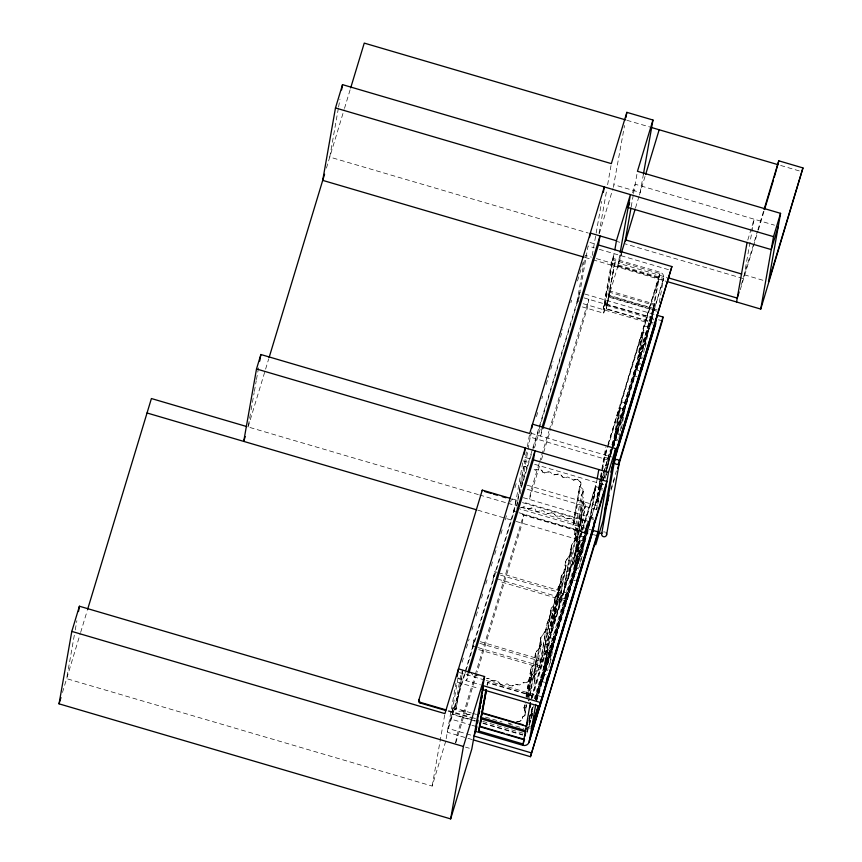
<?xml version="1.0" encoding="UTF-8"?>
<svg xmlns="http://www.w3.org/2000/svg" width="862" height="862" viewBox="0 0 862 862"><rect width="100%" height="100%" fill="white"/><g stroke="black" fill="none" stroke-linecap="round" stroke-linejoin="round"><path stroke-width="0.65" stroke-dasharray="4.31 3.23" d="M539.041 648.461L535.528 652.965L536.229 659.85L528.74 700.978L529.473 698.651M535.614 652.987L536.315 659.85L529.699 697.358M529.203 697.584C525.529 688.77 538.438 685.969 533.966 676.508C540.226 668.19 542.532 657.674 544.245 647.577L551.087 608.777L553.706 605.005M541.595 659.021L544.256 651.65L544.331 647.61L546.864 643.806M544.331 647.61L546.95 643.849L548.437 635.628L551.055 632.482L557.897 593.681L555.279 596.827L553.792 605.038L551.174 608.809L544.17 651.64M544.256 651.65L551.098 612.85L551.174 608.809M573.984 523.449L574.027 521.424L570.816 518.148L566.517 518.849L562.832 516.338M581.645 494.842L581.15 495.391L583.886 498.365L584.059 500.359L582.464 501.953L575.741 540.743L577.217 539.159L577.044 537.166L574.437 534.171L576.603 530.011L576.215 528.158L572.831 525.13L574.07 523.471L574.124 521.391L572.443 519.215L570.795 518.234L566.506 518.946L562.875 516.263L560.947 515.788L556.195 516.187L553.576 513.235L551.68 512.782L546.864 513.774L542.898 510.638L537.791 511.619L536.056 511.134L535.13 508.979L533.513 507.804L529.656 508.548M573.359 480.048L577.659 479.347L580.956 482.591L580.913 484.67L579.673 486.33L572.831 525.13M568.521 578.391L569.373 569.599L573.715 563.823L574.598 559.977L574.943 552.704L584.059 500.359L577.131 539.127L575.622 540.754L578.208 543.082L578.424 544.924L575.697 550.958M574.9 555.074L581.872 513.914L585.266 506.123L585.05 504.281L582.464 501.953L575.622 540.754M581.354 521.165L581.785 513.903M566.054 565.213L564.621 571.678L561.205 576.085L561.216 581.43L560.828 583.455L558.274 587.281L557.983 593.724L555.365 596.86L548.523 635.66L551.141 632.525L551.432 626.081L553.986 622.256L554.363 614.886L557.779 610.479L558.285 608.647L566.054 565.213L565.752 560.957L570.881 553.533L571.452 545.441L575.45 539.623L575.762 532.77L568.834 571.56M559.341 585.654L558.361 587.291L551.529 626.103L554.374 620.231L554.449 614.908L561.938 575.019M573.629 563.78L581.742 516.273M462.84 670.69L455.998 709.491L454.694 709.415L459.069 711.279L463.196 710.913L465.9 713.736L467.991 714.652L470.361 714.253M551.098 612.85L546.788 624.271L539.59 667.22L546.346 628.398M547.995 640.057L555.279 596.827M551.055 632.482L551.788 627.967M517.286 721.613L519.269 721.559L522.103 719.845L522.663 716.882L524.861 715.568L525.303 712.993L524.559 710.708L525.691 704.243M536.315 659.85L535.011 664.559L531.423 667.156L530.884 669.106L532.145 674.192L531.703 676.767L529.58 678.135L529.02 681.099L526.111 682.758L523.137 682.844M74.315 635.208L66.654 678.663L432.164 786.058L445.708 741.309M75.242 629.939L76.869 620.715M478.335 494.594L248.105 426.949L250.896 411.142M251.122 409.827L254.139 392.706M254.376 391.391L256.229 380.853M256.467 379.539L258.783 366.372M338.357 108.343L329.758 157.067L588.283 233.031M338.583 107.028L339.973 99.13M432.164 786.058L444.706 714.943M446.16 738.723L455.966 683.113M458.099 677.672L450.804 719.059L470.695 724.899M471.342 712.939L453.401 707.67L452.216 714.393L475.274 721.171M454.694 709.415L461.321 671.81M455.966 709.469L462.808 670.668M472.322 647.739L473.938 639.809L472.829 646.069L476.675 647.2M455.599 742.861L456.968 735.103L474.843 676.013M468.141 671.724L466.547 680.775L468.486 674.353M492.967 579.501L494.583 571.571L497.148 572.325M493.473 577.831L494.583 571.571M513.418 512.103L516.015 500.725L512.254 499.615M472.139 739.564L447.303 732.258L514.151 511.328L522.814 462.183M516.597 505.983L523.396 467.096L525.809 466.288L527.501 468.648L525.777 466.374M516.92 505.929L517.62 501.975M517.846 500.66L526.445 451.936M527.372 446.667L529.688 433.5M520.195 494.023L530.69 434.523M487.202 685.322L487.655 682.779L532.134 695.849M487.342 684.859L487.795 682.316L537.112 696.798L552.908 644.604L548.07 643.181L531.498 697.951M541.95 428.317L540.582 436.075L542.92 428.382M577.023 301.894L585.233 255.335L591.451 257.156M578.251 301.625L588.056 246.015L594.274 247.836M592.216 255.411L601.741 201.417M599.036 233.419L606.708 189.963M607.635 184.694L611.352 163.629M613.313 187.345L624.541 125.529M524.861 715.568L526.607 705.17L525.217 713.003L524.042 707.907L524.721 704.028M526.089 696.259L530.884 669.106L531.498 667.21L535.011 664.559L536.229 659.85M524.656 706.01L524.128 707.907L524.818 704.028M526.176 696.27L530.97 669.106L531.401 671.907L526.833 697.778M524.473 710.73L525.842 702.972M526.984 696.507L531.315 671.929M535.528 652.965L528.772 691.787L529.29 697.584M527.953 697.477L532.059 674.203M528.04 697.477L532.145 674.192M533.966 676.508L540.808 637.708L545.84 630.208L547.542 621.901M534.138 679.331L540.894 637.718L545.926 630.241M531.682 698.392L532.5 694.093M540.98 640.531L541.25 644.593L533.815 685.193M532.307 698.069L548.555 643.321L543.168 673.847L535.464 699.308M582.4 306.926L603.669 313.175L614.164 253.687L611.341 263.007L603.131 309.566L605.954 300.245M536.66 699.351L601.364 483.894L596.806 509.765M547.909 640.035L554.751 601.234M536.466 699.89L540.312 687.154L542.457 675L546.206 676.099M548.07 643.181L542.694 673.707L546.433 674.806M609.811 292.304L606.255 309.124L615.425 260.486L608.637 295.677M551.432 626.081L558.274 587.281M536.563 701.302L540.797 687.294L542.941 675.14M544.665 682.338L542.004 681.562L544.148 669.408L573.208 573.381L576.947 574.491M580.288 562.067L583.649 542.985L578.811 541.573L549.762 637.589L544.385 668.104L548.124 669.214M544.859 668.255L550.247 637.729L579.296 541.713L573.92 572.239L544.633 669.548L542.489 681.702L571.549 585.686L573.683 573.532M551.141 632.525L561.205 576.085M554.288 620.22L561.13 581.419L560.742 583.423M554.374 620.231L561.216 581.43M565.041 569.825L565.968 565.213L559.126 604.014L558.91 599.758L565.752 560.957M617.634 267.037L620.187 252.555M572.939 525.12L579.781 486.319M574.07 523.471L580.826 484.649M548.868 667.49L552.908 644.604M550.333 663.169L554.6 639.011L583.649 542.985M559.222 604.014L558.996 599.79L564.039 592.334L564.61 584.242L571.452 545.441L572.853 543.232M631.199 206.74L633.311 194.823M633.538 193.497L636.996 173.887M571.538 545.463L564.696 584.264L564.804 588.304L571.646 549.503L570.806 553.501L565.838 560.99M577.131 539.127L576.958 537.198L574.308 534.192L581.268 495.37L583.445 491.211L583.057 489.357L579.673 486.33M583.445 491.211L576.506 530.001L576.139 528.212M568.898 576.398L575.827 537.597L575.676 532.759L577.217 529.096L580.557 525.023L581.441 521.176M643.451 174.016L640.197 192.452L614.089 184.78M573.208 573.381L571.064 585.546L573.715 586.322M578.424 544.924L585.266 506.123L584.975 504.324M593.595 519.484L589.845 518.385L574.9 567.789L572.756 579.954L575.407 580.729M596.482 509.614L600.286 487.989L595.459 486.567L580.503 535.97L575.126 566.496L578.876 567.595M575.611 566.636L580.988 536.121L595.944 486.707L590.556 517.232L575.385 567.929L573.241 580.094L588.186 530.68L590.33 518.525M579.393 567.153L580.061 563.339M586.58 528.525L587.765 521.801L534.397 698.209M581.3 560.289L585.341 537.392L600.286 487.989M542.004 681.562L587.701 530.539L595.459 486.567M597.215 478.593L588.315 529.042L535.55 703.457M600.297 478.108L595.513 505.272L603.26 479.66M600.534 476.815L603.723 458.703L607.591 445.902M604.402 454.824L605.77 447.066M599.241 501.964L596.59 501.178L598.734 489.023L601.029 481.416M602.7 488.829L598.961 487.73L600.523 478.819M600.749 477.548L602.096 469.919M602.322 468.648L604.337 457.205L607.785 445.805M599.446 487.87L601.008 478.97M601.234 477.699L604.822 457.345L607.505 448.477M605.361 478.238L606.729 470.469M606.956 469.176L608.561 460.125L611.654 449.889M606.255 475.156L609.175 458.627L612.623 447.227M605.404 472.042L612.397 446.904M612.602 445.686L613.679 439.609L617.429 440.719M611.988 444.652L613.906 438.316L619.293 407.791L624.12 409.213L619.864 433.381M605.889 472.182L612.871 447.055M613.087 445.837L614.164 439.76M637.126 363.872L634.982 376.026L613.852 445.848L615.511 433.554L636.641 363.732L640.38 364.831M619.487 433.36L615.737 432.261L621.125 401.735L642.244 331.913L647.082 333.335L643.041 356.232M613.852 445.848L615.996 433.694L637.352 362.579L642.729 332.053L621.61 401.875L616.222 432.401M618.97 438.467L619.638 434.653M621.47 428.597L625.952 403.157L647.082 333.335M613.367 445.708L634.497 375.886L636.641 363.732M615.737 432.261L636.867 362.439L642.244 331.913M638.99 370.606L636.328 369.83L638.473 357.676L654.29 305.374L606.913 291.453L605.501 296.119L656.628 311.139M642.449 357.482L638.699 356.383L644.076 325.858L659.904 273.556L612.526 259.634L611.115 264.3L663.331 279.644L648.914 327.28L645.099 348.894M639.184 356.523L644.561 325.998L658.977 278.361M650.508 323.487L658.719 276.928M659.29 302.53L663.697 277.726M575.363 539.59L575.741 537.597M540.657 646.392L540.808 637.708M541.25 644.593L540.733 646.435L536.412 651.327M524.042 707.907L524.581 705.956L528.094 703.317M540.032 663.093L540.7 660.701M584.673 507.923L585.179 506.113L573.435 572.088L577.184 573.198M557.703 610.436L558.199 608.626M62.463 692.509L80.241 633.742M80.629 632.46L87.234 610.641M248.105 426.949L265.205 370.445M265.593 369.151L268.696 358.883M326.418 168.112L344.1 109.689M344.488 108.407L350.295 89.206M462.118 662.231L463.67 657.103M466.385 648.127L469.1 639.151M471.816 630.176L473.367 625.047M476.093 616.071L478.809 607.085M481.524 598.109L483.076 592.981M485.791 584.005L487.342 578.876M491.221 566.054L492.773 560.914M494.713 554.503L497.04 546.81M500.919 533.987L502.471 528.859M505.186 519.883L507.136 513.472M510.627 501.921L511.403 499.357M514.894 487.817L516.446 482.688M531.779 431.991L530.238 437.109L612.182 461.192M536.433 416.626L538.362 410.226M541.853 398.707L542.629 396.154M546.109 384.624L548.825 375.67M550.764 369.27L553.081 361.587M560.44 337.257L562.767 329.586M570.903 302.702L571.678 300.138M577.486 280.937L583.294 261.736M451.99 712.335L453.401 707.67M522.027 483.679L532.479 449.113M532.867 447.831L579.846 292.574L583.574 293.673M521.338 487.558L532.199 451.645M532.597 450.363L579.156 296.453M534.483 447.874L540.312 428.629M599.349 233.494L612.925 188.627M475.231 674.731L523.816 514.172L522.221 523.223L477.139 672.22M539.159 463.465L531.003 490.392L529.408 499.454L539.892 464.823M539.547 462.183L548.857 431.399M549.245 430.116L588.832 299.297L587.237 308.348L550.365 430.192M455.761 742.872L476.751 673.502M541.444 459.694L549.978 431.474M632.579 192.819L635.175 184.231L774.464 225.165M487.019 684.881L487.795 682.316M621.286 253.342L618.313 263.147L666.919 277.435M603.669 313.175L621.717 253.536M635.542 207.839L639.033 196.299M639.421 195.017L645.229 175.816M531.089 698.748L596.526 482.483M607.979 444.62L660.13 272.263L612.753 258.341L604.542 304.9L651.92 318.821A5.043 4.87 10 0 1 654.15 320.158M608.173 444.533L619.293 407.791M607.893 447.206L619.767 407.941L614.39 438.456L611.32 448.596M529.052 718.466L532.899 705.741M529.031 718.725L533.061 705.536M598.961 487.73L600.879 481.395M601.256 480.123L610.458 449.716M638.699 356.383L654.517 304.081L607.139 290.16L605.727 294.826L657.943 310.158M528.977 719.554L533.212 705.558M535.14 699.19L542.457 675M601.417 480.156L610.608 449.748M612.149 444.684L613.679 439.609M528.923 720.955L533.546 705.676M611.093 449.889L599.209 489.163L597.064 501.318L605.501 473.453M653.59 308.887L638.957 357.816L636.813 369.97L651.219 322.334L660.13 272.263A5.043 4.87 10 0 1 663.557 278.351L612.042 448.606M528.977 722.378L533.352 707.627M535.679 699.933L589.619 521.672L523.18 502.147M613.011 445.956L624.12 409.213M526.833 731.719L533.384 710.072M596.59 501.178L602.333 482.17M602.721 480.91L605.016 473.303M636.328 369.83L652.146 317.528L604.768 303.607L603.357 308.273L653.396 322.97M527.005 731.676L532.447 713.714M603.648 478.388L605.964 470.706M606.352 469.424L651.92 318.821M526.93 733.131L532.328 715.309M611.007 488.873L616.438 470.911M611.093 490.187L615.36 476.072M747.796 240.035L754.11 219.174L743.615 278.674L624.681 243.73M741.331 284.611L757.482 231.253M757.86 229.971L764.066 209.488M740.275 289.707L757.957 231.296M758.344 230.014L764.54 209.52M582.637 493.129L582.981 489.411M574.943 552.704L577.831 546.723L578.133 543.125M534.052 676.519L534.936 674.558M548.437 620.22L550.128 616.664M563.963 592.302L558.91 599.758M569.459 569.631L570.45 567.939M564.61 584.242L568.608 578.424L568.92 571.571M554.449 614.908L555.096 613.819M537.5 671.293L539.009 669.009M563.382 573.273L564.545 571.635M566.011 582.033L567.347 580.417M574.308 534.192L574.803 533.643M531.628 676.713L529.505 678.082L528.945 681.045L526.089 682.672L522.07 682.79L519.678 684.978L515.422 684.256L512.233 685.947L509.14 685.333L507.923 684.191M524.786 715.514L522.663 716.882L522.178 719.899L519.269 721.559L516.295 721.559M523.439 467.182L525.195 466.288M541.896 470.232L542.898 472.333L544.633 472.915L549.74 471.837L553.706 474.973L558.522 474.068L560.365 474.509L563.037 477.386L567.789 477.074M544.633 472.915L548.48 471.719M537.802 511.716L539.601 510.95M512.222 685.861L513.235 685.452M534.138 469.456L535.205 470.07L540.355 469.003L542.952 472.268M531.595 507.89L528.363 508.871L525.982 506.921L520.583 507.492M522.124 507.438L524.161 506.727M575.59 479.423L573.349 480.145L569.674 477.537M565.623 477.57L567.789 476.988L571.215 478.787M558.781 516.457L560.947 515.885M496.07 680.732L491.157 680.7L488.98 678.566L486.621 678.62L489.023 678.48L491.2 680.624L493.484 681.131L497.449 680.969L500.391 684.223L502.826 684.902M535.227 469.973L536.498 469.747M474.833 675.851L478.399 675.161M470.372 714.167L468.001 714.566L465.954 713.671M553.727 474.887L558.522 473.981L560.419 474.434L563.08 477.311M546.885 513.687L548.803 513.698M461.763 710.881L464.015 711.495M465.027 672.306L465.911 672.479M551.68 512.868L553.523 513.31L554.945 514.765M626.965 120.292L650.153 127.102M780.649 165.45L801.003 171.43M744.305 274.795L763.387 280.398M617.224 241.532L619.713 242.265M589.942 242.481L595.987 244.258M599.241 249.301L671.207 270.442M596.418 258.622L663.557 278.351M658.633 277.758L614.153 264.688L608.777 295.203L653.256 308.273M585.093 257.469L591.526 259.365M592.765 259.731L666.229 281.314M653.03 309.566L608.54 296.496L606.395 308.661L650.885 321.731M584.813 294.028L655.4 314.77M583.994 297.875L653.439 318.283M658.514 319.77L662.318 320.89M583.24 303.726L652.933 324.198M644.076 325.858L648.914 327.28M638.473 357.676L642.222 358.775M636.867 362.439L640.617 363.538M634.497 375.886L637.158 376.672M621.125 401.735L625.952 403.157M615.511 433.554L619.261 434.653M613.906 438.316L617.655 439.415M530.917 433.23L611.654 456.957M604.337 457.205L609.175 458.627M524.936 457.356L530.981 459.134M523.04 460.89L529.483 462.775M534.645 464.295L603.777 484.606M598.734 489.023L602.473 490.122M527.178 485.187L600.351 506.684M527.382 489.336L596.763 509.711M593.821 518.191L590.071 517.092L534.882 699.405L585.255 532.727L519.905 513.526M523.363 497.676L593.875 518.385M511.672 498.764L518.062 500.639M522.426 502.6L589.5 522.318M479.617 494.971L506.63 502.912M507.923 503.289L515.638 505.552M521.014 507.265L586.354 526.466L585.169 533.19L519.829 513.989M593.153 530.464L514.829 507.449L447.981 728.379L465.394 733.497M514.151 511.328L517.771 512.394M518.978 512.75L592.151 534.246M593.433 534.623L597.301 535.765M580.503 535.97L585.341 537.392M477.817 510.175L511.263 520.001M516.176 521.445L586.688 542.166M574.9 567.789L578.639 568.888M498.419 572.702L566.334 592.647L565.224 598.907L496.038 578.585M500.477 575.126L565.817 594.327L564.718 600.588L499.378 581.387M549.762 637.589L554.6 639.011M480.339 641.684L545.678 660.885M479.832 643.364L545.172 662.566M477.957 647.567L544.579 667.145M478.733 649.625L544.073 668.826M544.148 669.408L547.898 670.507M459.015 672.5L483.884 679.806M486.405 680.549L542.176 696.927M458.088 678.297L480.457 684.87M457.442 682.187L478.572 688.393M528.46 726.364L530.636 727.011M527.145 727.345L530.41 728.304M472.624 713.316L476.46 714.447M485.435 717.087L502.083 721.979M508.494 723.854L523.87 728.379M448.477 710.622L470.329 717.033M471.611 717.421L475.468 718.552M448.165 711.204L472.495 718.358M482.742 721.365L523.74 733.411M452.302 713.93L475.361 720.707M483.043 722.97L522.76 734.639M482.968 723.433L522.684 735.103M471.945 725.265L476.912 726.731M466.633 733.864L471.611 735.318M465.491 747.128L469.284 748.238M515.411 684.169L517.922 684.967M508.569 722.97L511.069 723.854M527.35 508.181L528.384 508.774M577.626 479.434L580.869 482.623M509.183 685.247L507.071 683.706L504.248 685.333L500.337 684.299L497.406 681.045M470.857 672.694L472.742 674.935M537.338 695.505A5.043 4.87 10 0 1 534.332 698.651M603.54 531.973A2.521 2.435 10 0 1 605.447 532.285"/><path stroke-width="1.29" d="M457.108 676.648L458.476 668.88L484.584 676.551L471.816 748.981L450.654 818.9L59.036 703.834L71.805 631.404L79.423 606.234L444.932 713.628L525.324 447.949L524.182 454.414M78.496 611.503L79.423 606.234M603.368 192.204L604.294 186.935L529.688 433.5L260.874 354.519L256.51 368.968L243.73 441.398L245.196 436.581M259.721 361.103L260.874 354.519M643.451 174.016L652.965 120.023L626.857 112.351L611.352 163.629L342.526 84.648L335.48 107.944L322.711 180.373L583.811 257.091M341.6 89.907L342.526 84.648M420.085 702.961A2.015 1.95 10 0 1 418.716 700.526L418.824 699.879A2.015 1.95 10 0 0 420.193 702.314L420.085 702.961L445.611 710.46M482.17 490.78L482.289 490.133L510.401 498.387M450.654 818.9L463.433 746.47L484.584 676.551M483.259 687.413L475.501 731.385L522.878 745.307A5.043 4.87 10 0 0 529.128 742.074L593.153 530.464L594.748 521.402M477.602 722.852L478.054 720.266M479.197 713.79L479.649 711.204M480.102 708.618L480.565 706.032M481.018 703.446L481.47 700.86M481.933 698.274L482.386 695.688M531.832 428.058L532.511 424.179L615.673 448.617L602.904 521.047L595.707 544.816L608.475 472.387L615.673 448.617M506.727 734.133L524.527 739.359L523.115 744.014L478.636 730.944L480.78 718.789L525.26 731.86M526.122 728.465L525.486 730.567L481.007 717.496L485.942 689.514M481.405 718.24L479.897 726.752L524.376 739.822M486.308 690.408L482.267 713.305L526.757 726.375L527.878 720.018M478.636 730.944L481.33 718.994M481.007 717.496L486.448 689.945M468.885 673.071L533.395 459.845L534.99 450.794L468.141 671.724M589.651 236.953L590.33 233.074L616.438 240.746L614.843 249.797M542.92 428.382L598.411 244.97L600.006 235.919L542.187 427.024M625.931 117.62L626.857 112.351M522.878 745.307L530.421 702.584M525.023 736.18L525.454 733.745M530.119 707.293L530.561 704.75M529.128 742.074L535.765 704.437M473.41 739.93L530.464 756.696L597.991 531.876L593.153 530.464M483.011 687.154L482.3 689.492L539.353 706.247L606.88 481.438L533.395 459.845M620.187 252.555L630.402 194.607L616.438 240.746M547.079 677.629L545.15 688.576L529.354 740.781M548.135 675.689L546.842 682.984L592.539 531.962L594.468 521.025M621.653 252.113L625.37 239.851L630.973 208.065M575.891 586.968L577.4 578.456M577.583 581.365L579.092 572.864M597.215 478.593L598.81 469.542M614.498 461.213L601.719 533.643L599.305 532.932M617.871 444.684L616.373 453.186L611.772 468.389M619.703 438.618L618.205 447.13L639.324 377.308L641.048 367.578M606.557 535.054L619.325 462.635A2.521 2.435 10 0 0 616.308 459.543A2.521 2.435 10 0 0 615.091 463.584A2.521 2.435 10 0 0 619.325 462.635M642.88 361.523L641.166 371.253L655.573 323.616A5.043 4.87 10 0 1 655.346 324.909L610.802 472.128M655.346 324.909L656.866 316.322M656.661 315.147L662.997 317.011L662.318 320.89L617.688 468.378M598.411 244.97L671.897 266.563L613.388 461.547M736.568 301.98L747.063 242.481M774.227 177.507L778.785 160.817L802.964 167.928L760.747 309.081L667.511 281.691M760.747 309.081L773.516 236.651L780.563 213.345L637.46 171.301L652.965 120.023M780.563 213.345L768.473 281.896L802.964 167.928M59.036 703.834L60.943 697.541M87.622 609.359L151.41 398.535L246.812 426.571M269.084 357.601L324.565 174.243M350.683 87.924L364.249 43.1L625.683 119.915M418.716 700.526L482.289 490.133M629.605 202.635L628.118 207.537L771.231 249.581L778.289 226.286M476.912 726.731L474.089 736.051L531.143 752.817M481.405 716.688L482.041 714.598M625.456 241.166L635.154 209.121M645.616 174.544L659.171 129.753M531.725 727.323L538.276 705.676M531.498 728.616L538.438 705.698M614.078 457.668L671.897 266.563M539.353 706.247L606.202 485.317M605.178 508.106L609.057 495.284M618.377 464.499L662.997 317.011M530.464 756.696L597.301 535.765M604.499 511.985L607.99 500.445M739.111 291.97L737.258 298.101L668.19 277.812M764.066 209.488L778.785 160.817M764.54 209.52L773.451 180.072M651.435 127.49L778.106 164.707M335.48 107.944L773.516 236.651M625.37 239.851L741.751 274.041M256.51 368.968L608.475 472.387M484.681 491.512L490.952 493.355M493.452 494.088L497.212 495.197M502.234 496.674L505.983 497.773M147.036 412.984L476.535 509.798M482.989 685.613L540.032 702.368M482.418 712.842L523.083 724.78M420.193 702.314L445.902 709.868M480.037 726.289L504.184 733.379M71.805 631.404L463.433 746.47M606.352 533.201A2.521 2.435 10 0 1 604.079 536.789A2.521 2.435 10 0 1 601.988 533.061"/></g></svg>
